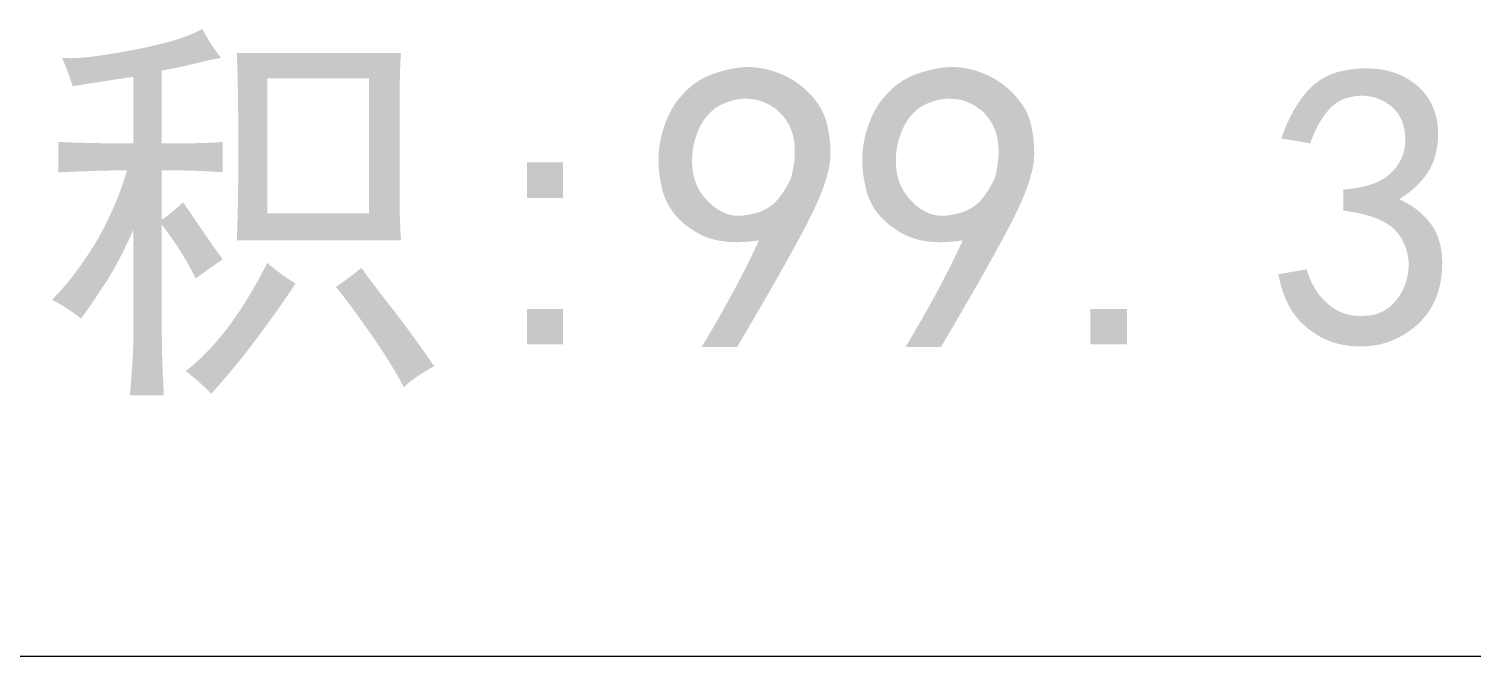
# Model space of a CAD drawing. Header units: inches. Extents: x 11 to 286, y 6 to 196.
# Drawn here: x 232.98 to 244.22, y 16.35 to 21.24 of the extents above; entities that cross this region are included whole.
import ezdxf

# ---------------------------------------------------------------- set-up
doc = ezdxf.new("R2010")
doc.units = ezdxf.units.IN
doc.header["$MEASUREMENT"] = 0
doc.layers.add('PDF_几何图形', color=7, linetype='Continuous')
doc.layers.add('PDF_实体填充', color=7, linetype='Continuous', true_color=0xffffff)

msp = doc.modelspace()

# ---------------------------------------------------------------- hatches: boundary and pattern name
at = {"layer": 'PDF_实体填充', "transparency": 33554559}
h = msp.add_hatch(color=7, dxfattribs=at)
edge = h.paths.add_edge_path(flags=0)
edge.add_spline(control_points=[(235.876, 21.057), (235.865, 20.914), (235.865, 20.732), (235.865, 20.5)], knot_values=[0, 0, 0, 0, 1, 1, 1, 1], degree=3, periodic=0)
edge.add_line((235.865, 20.5), (235.865, 20.092))
edge.add_spline(control_points=[(235.865, 20.092), (235.865, 19.916), (235.865, 19.751), (235.876, 19.596)], knot_values=[0, 0, 0, 0, 1, 1, 1, 1], degree=3, periodic=0)
edge.add_line((235.876, 19.596), (234.597, 19.596))
edge.add_spline(control_points=[(234.597, 19.596), (234.603, 19.751), (234.608, 19.916), (234.608, 20.092)], knot_values=[0, 0, 0, 0, 1, 1, 1, 1], degree=3, periodic=0)
edge.add_line((234.608, 20.092), (234.608, 20.511))
edge.add_spline(control_points=[(234.608, 20.511), (234.608, 20.732), (234.603, 20.914), (234.597, 21.057)], knot_values=[0, 0, 0, 0, 1, 1, 1, 1], degree=3, periodic=0)
edge.add_line((234.597, 21.057), (235.876, 21.057))
edge = h.paths.add_edge_path(flags=0)
edge.add_spline(control_points=[(234.476, 21.019), (234.388, 21.002), (234.316, 20.985), (234.25, 20.969)], knot_values=[0, 0, 0, 0, 1, 1, 1, 1], degree=3, periodic=0)
edge.add_spline(control_points=[(234.25, 20.969), (234.184, 20.952), (234.101, 20.936), (234.013, 20.919)], knot_values=[0, 0, 0, 0, 1, 1, 1, 1], degree=3, periodic=0)
edge.add_line((234.013, 20.919), (234.013, 20.352))
edge.add_spline(control_points=[(234.013, 20.352), (234.211, 20.352), (234.365, 20.352), (234.487, 20.363)], knot_values=[0, 0, 0, 0, 1, 1, 1, 1], degree=3, periodic=0)
edge.add_line((234.487, 20.363), (234.487, 20.126))
edge.add_spline(control_points=[(234.487, 20.126), (234.365, 20.137), (234.211, 20.142), (234.013, 20.142)], knot_values=[0, 0, 0, 0, 1, 1, 1, 1], degree=3, periodic=0)
edge.add_line((234.013, 20.142), (234.013, 19.756))
edge.add_spline(control_points=[(234.013, 19.756), (234.079, 19.8), (234.134, 19.85), (234.178, 19.894)], knot_values=[0, 0, 0, 0, 1, 1, 1, 1], degree=3, periodic=0)
edge.add_spline(control_points=[(234.178, 19.894), (234.31, 19.701), (234.41, 19.552), (234.487, 19.448)], knot_values=[0, 0, 0, 0, 1, 1, 1, 1], degree=3, periodic=0)
edge.add_spline(control_points=[(234.487, 19.448), (234.443, 19.42), (234.377, 19.37), (234.277, 19.299)], knot_values=[0, 0, 0, 0, 1, 1, 1, 1], degree=3, periodic=0)
edge.add_spline(control_points=[(234.277, 19.299), (234.211, 19.437), (234.123, 19.574), (234.013, 19.718)], knot_values=[0, 0, 0, 0, 1, 1, 1, 1], degree=3, periodic=0)
edge.add_line((234.013, 19.718), (234.013, 18.874))
edge.add_spline(control_points=[(234.013, 18.874), (234.013, 18.747), (234.018, 18.588), (234.029, 18.389)], knot_values=[0, 0, 0, 0, 1, 1, 1, 1], degree=3, periodic=0)
edge.add_line((234.029, 18.389), (233.765, 18.389))
edge.add_spline(control_points=[(233.765, 18.389), (233.781, 18.588), (233.792, 18.747), (233.792, 18.874)], knot_values=[0, 0, 0, 0, 1, 1, 1, 1], degree=3, periodic=0)
edge.add_line((233.792, 18.874), (233.792, 19.679))
edge.add_spline(control_points=[(233.792, 19.679), (233.726, 19.53), (233.665, 19.414), (233.616, 19.332)], knot_values=[0, 0, 0, 0, 1, 1, 1, 1], degree=3, periodic=0)
edge.add_spline(control_points=[(233.616, 19.332), (233.566, 19.249), (233.489, 19.133), (233.384, 18.985)], knot_values=[0, 0, 0, 0, 1, 1, 1, 1], degree=3, periodic=0)
edge.add_spline(control_points=[(233.384, 18.985), (233.318, 19.04), (233.241, 19.089), (233.158, 19.133)], knot_values=[0, 0, 0, 0, 1, 1, 1, 1], degree=3, periodic=0)
edge.add_spline(control_points=[(233.158, 19.133), (233.28, 19.255), (233.395, 19.409), (233.506, 19.591)], knot_values=[0, 0, 0, 0, 1, 1, 1, 1], degree=3, periodic=0)
edge.add_spline(control_points=[(233.506, 19.591), (233.61, 19.773), (233.687, 19.955), (233.743, 20.142)], knot_values=[0, 0, 0, 0, 1, 1, 1, 1], degree=3, periodic=0)
edge.add_spline(control_points=[(233.743, 20.142), (233.621, 20.142), (233.445, 20.137), (233.208, 20.126)], knot_values=[0, 0, 0, 0, 1, 1, 1, 1], degree=3, periodic=0)
edge.add_line((233.208, 20.126), (233.208, 20.363))
edge.add_spline(control_points=[(233.208, 20.363), (233.445, 20.352), (233.638, 20.352), (233.792, 20.352)], knot_values=[0, 0, 0, 0, 1, 1, 1, 1], degree=3, periodic=0)
edge.add_line((233.792, 20.352), (233.792, 20.87))
edge.add_spline(control_points=[(233.792, 20.87), (233.627, 20.848), (233.467, 20.82), (233.318, 20.798)], knot_values=[0, 0, 0, 0, 1, 1, 1, 1], degree=3, periodic=0)
edge.add_spline(control_points=[(233.318, 20.798), (233.296, 20.87), (233.269, 20.941), (233.236, 21.019)], knot_values=[0, 0, 0, 0, 1, 1, 1, 1], degree=3, periodic=0)
edge.add_spline(control_points=[(233.236, 21.019), (233.34, 21.007), (233.522, 21.03), (233.787, 21.079)], knot_values=[0, 0, 0, 0, 1, 1, 1, 1], degree=3, periodic=0)
edge.add_spline(control_points=[(233.787, 21.079), (234.046, 21.129), (234.228, 21.184), (234.327, 21.244)], knot_values=[0, 0, 0, 0, 1, 1, 1, 1], degree=3, periodic=0)
edge.add_spline(control_points=[(234.327, 21.244), (234.382, 21.145), (234.432, 21.068), (234.476, 21.019)], knot_values=[0, 0, 0, 0, 1, 1, 1, 1], degree=3, periodic=0)
edge.add_line((234.476, 21.019), (234.476, 21.019))
h.paths.add_polyline_path([(235.628, 19.806), (235.628, 20.859), (234.834, 20.859), (234.834, 19.806)], flags=0)
edge = h.paths.add_edge_path(flags=0)
edge.add_spline(control_points=[(235.055, 19.26), (235.005, 19.183), (234.922, 19.062), (234.801, 18.896)], knot_values=[0, 0, 0, 0, 1, 1, 1, 1], degree=3, periodic=0)
edge.add_spline(control_points=[(234.801, 18.896), (234.68, 18.731), (234.547, 18.566), (234.399, 18.4)], knot_values=[0, 0, 0, 0, 1, 1, 1, 1], degree=3, periodic=0)
edge.add_spline(control_points=[(234.399, 18.4), (234.338, 18.461), (234.272, 18.521), (234.2, 18.577)], knot_values=[0, 0, 0, 0, 1, 1, 1, 1], degree=3, periodic=0)
edge.add_spline(control_points=[(234.2, 18.577), (234.305, 18.659), (234.41, 18.764), (234.52, 18.907)], knot_values=[0, 0, 0, 0, 1, 1, 1, 1], degree=3, periodic=0)
edge.add_spline(control_points=[(234.52, 18.907), (234.63, 19.051), (234.735, 19.222), (234.834, 19.42)], knot_values=[0, 0, 0, 0, 1, 1, 1, 1], degree=3, periodic=0)
edge.add_spline(control_points=[(234.834, 19.42), (234.911, 19.354), (234.988, 19.299), (235.055, 19.26)], knot_values=[0, 0, 0, 0, 1, 1, 1, 1], degree=3, periodic=0)
edge.add_line((235.055, 19.26), (235.055, 19.26))
edge = h.paths.add_edge_path(flags=0)
edge.add_spline(control_points=[(235.567, 19.381), (235.639, 19.282), (235.727, 19.166), (235.832, 19.034)], knot_values=[0, 0, 0, 0, 1, 1, 1, 1], degree=3, periodic=0)
edge.add_spline(control_points=[(235.832, 19.034), (235.931, 18.902), (236.036, 18.759), (236.135, 18.615)], knot_values=[0, 0, 0, 0, 1, 1, 1, 1], degree=3, periodic=0)
edge.add_spline(control_points=[(236.135, 18.615), (236.036, 18.56), (235.953, 18.505), (235.898, 18.45)], knot_values=[0, 0, 0, 0, 1, 1, 1, 1], degree=3, periodic=0)
edge.add_spline(control_points=[(235.898, 18.45), (235.843, 18.56), (235.755, 18.703), (235.639, 18.869)], knot_values=[0, 0, 0, 0, 1, 1, 1, 1], degree=3, periodic=0)
edge.add_spline(control_points=[(235.639, 18.869), (235.523, 19.034), (235.435, 19.155), (235.369, 19.233)], knot_values=[0, 0, 0, 0, 1, 1, 1, 1], degree=3, periodic=0)
edge.add_spline(control_points=[(235.369, 19.233), (235.435, 19.277), (235.501, 19.326), (235.567, 19.381)], knot_values=[0, 0, 0, 0, 1, 1, 1, 1], degree=3, periodic=0)
edge.add_line((235.567, 19.381), (235.567, 19.381))
h = msp.add_hatch(color=7, dxfattribs=at)
edge = h.paths.add_edge_path(flags=0)
edge.add_spline(control_points=[(238.218, 18.764), (238.4, 19.067), (238.549, 19.343), (238.665, 19.596)], knot_values=[0, 0, 0, 0, 1, 1, 1, 1], degree=3, periodic=0)
edge.add_spline(control_points=[(238.665, 19.596), (238.456, 19.563), (238.285, 19.585), (238.152, 19.674)], knot_values=[0, 0, 0, 0, 1, 1, 1, 1], degree=3, periodic=0)
edge.add_spline(control_points=[(238.152, 19.674), (238.015, 19.762), (237.932, 19.877), (237.904, 20.026)], knot_values=[0, 0, 0, 0, 1, 1, 1, 1], degree=3, periodic=0)
edge.add_spline(control_points=[(237.904, 20.026), (237.871, 20.175), (237.877, 20.307), (237.91, 20.429)], knot_values=[0, 0, 0, 0, 1, 1, 1, 1], degree=3, periodic=0)
edge.add_spline(control_points=[(237.91, 20.429), (237.943, 20.55), (237.992, 20.649), (238.064, 20.726)], knot_values=[0, 0, 0, 0, 1, 1, 1, 1], degree=3, periodic=0)
edge.add_spline(control_points=[(238.064, 20.726), (238.13, 20.804), (238.218, 20.864), (238.318, 20.897)], knot_values=[0, 0, 0, 0, 1, 1, 1, 1], degree=3, periodic=0)
edge.add_spline(control_points=[(238.318, 20.897), (238.417, 20.93), (238.505, 20.947), (238.582, 20.947)], knot_values=[0, 0, 0, 0, 1, 1, 1, 1], degree=3, periodic=0)
edge.add_spline(control_points=[(238.582, 20.947), (238.659, 20.947), (238.742, 20.93), (238.825, 20.897)], knot_values=[0, 0, 0, 0, 1, 1, 1, 1], degree=3, periodic=0)
edge.add_spline(control_points=[(238.825, 20.897), (238.908, 20.864), (238.985, 20.815), (239.051, 20.748)], knot_values=[0, 0, 0, 0, 1, 1, 1, 1], degree=3, periodic=0)
edge.add_spline(control_points=[(239.051, 20.748), (239.117, 20.682), (239.161, 20.611), (239.183, 20.544)], knot_values=[0, 0, 0, 0, 1, 1, 1, 1], degree=3, periodic=0)
edge.add_spline(control_points=[(239.183, 20.544), (239.205, 20.473), (239.222, 20.379), (239.222, 20.269)], knot_values=[0, 0, 0, 0, 1, 1, 1, 1], degree=3, periodic=0)
edge.add_spline(control_points=[(239.222, 20.269), (239.222, 20.159), (239.178, 20.015), (239.095, 19.839)], knot_values=[0, 0, 0, 0, 1, 1, 1, 1], degree=3, periodic=0)
edge.add_spline(control_points=[(239.095, 19.839), (239.012, 19.663), (238.814, 19.304), (238.494, 18.764)], knot_values=[0, 0, 0, 0, 1, 1, 1, 1], degree=3, periodic=0)
edge.add_line((238.494, 18.764), (238.218, 18.764))
edge = h.paths.add_edge_path(flags=0)
edge.add_spline(control_points=[(238.147, 20.153), (238.158, 20.043), (238.207, 19.955), (238.285, 19.883)], knot_values=[0, 0, 0, 0, 1, 1, 1, 1], degree=3, periodic=0)
edge.add_spline(control_points=[(238.285, 19.883), (238.362, 19.811), (238.45, 19.778), (238.538, 19.789)], knot_values=[0, 0, 0, 0, 1, 1, 1, 1], degree=3, periodic=0)
edge.add_spline(control_points=[(238.538, 19.789), (238.626, 19.8), (238.704, 19.822), (238.759, 19.866)], knot_values=[0, 0, 0, 0, 1, 1, 1, 1], degree=3, periodic=0)
edge.add_spline(control_points=[(238.759, 19.866), (238.814, 19.905), (238.863, 19.977), (238.913, 20.076)], knot_values=[0, 0, 0, 0, 1, 1, 1, 1], degree=3, periodic=0)
edge.add_spline(control_points=[(238.913, 20.076), (238.946, 20.197), (238.952, 20.302), (238.935, 20.39)], knot_values=[0, 0, 0, 0, 1, 1, 1, 1], degree=3, periodic=0)
edge.add_spline(control_points=[(238.935, 20.39), (238.919, 20.478), (238.874, 20.55), (238.808, 20.611)], knot_values=[0, 0, 0, 0, 1, 1, 1, 1], degree=3, periodic=0)
edge.add_spline(control_points=[(238.808, 20.611), (238.737, 20.666), (238.659, 20.699), (238.577, 20.699)], knot_values=[0, 0, 0, 0, 1, 1, 1, 1], degree=3, periodic=0)
edge.add_spline(control_points=[(238.577, 20.699), (238.527, 20.704), (238.461, 20.693), (238.384, 20.66)], knot_values=[0, 0, 0, 0, 1, 1, 1, 1], degree=3, periodic=0)
edge.add_spline(control_points=[(238.384, 20.66), (238.307, 20.627), (238.241, 20.561), (238.196, 20.462)], knot_values=[0, 0, 0, 0, 1, 1, 1, 1], degree=3, periodic=0)
edge.add_spline(control_points=[(238.196, 20.462), (238.152, 20.363), (238.136, 20.258), (238.147, 20.153)], knot_values=[0, 0, 0, 0, 1, 1, 1, 1], degree=3, periodic=0)
edge.add_line((238.147, 20.153), (238.147, 20.153))
h = msp.add_hatch(color=7, dxfattribs=at)
edge = h.paths.add_edge_path(flags=0)
edge.add_spline(control_points=[(239.806, 18.764), (239.988, 19.067), (240.137, 19.343), (240.252, 19.596)], knot_values=[0, 0, 0, 0, 1, 1, 1, 1], degree=3, periodic=0)
edge.add_spline(control_points=[(240.252, 19.596), (240.043, 19.563), (239.872, 19.585), (239.74, 19.674)], knot_values=[0, 0, 0, 0, 1, 1, 1, 1], degree=3, periodic=0)
edge.add_spline(control_points=[(239.74, 19.674), (239.602, 19.762), (239.519, 19.877), (239.492, 20.026)], knot_values=[0, 0, 0, 0, 1, 1, 1, 1], degree=3, periodic=0)
edge.add_spline(control_points=[(239.492, 20.026), (239.459, 20.175), (239.464, 20.307), (239.497, 20.429)], knot_values=[0, 0, 0, 0, 1, 1, 1, 1], degree=3, periodic=0)
edge.add_spline(control_points=[(239.497, 20.429), (239.53, 20.55), (239.58, 20.649), (239.652, 20.726)], knot_values=[0, 0, 0, 0, 1, 1, 1, 1], degree=3, periodic=0)
edge.add_spline(control_points=[(239.652, 20.726), (239.718, 20.804), (239.806, 20.864), (239.905, 20.897)], knot_values=[0, 0, 0, 0, 1, 1, 1, 1], degree=3, periodic=0)
edge.add_spline(control_points=[(239.905, 20.897), (240.004, 20.93), (240.093, 20.947), (240.17, 20.947)], knot_values=[0, 0, 0, 0, 1, 1, 1, 1], degree=3, periodic=0)
edge.add_spline(control_points=[(240.17, 20.947), (240.247, 20.947), (240.33, 20.93), (240.412, 20.897)], knot_values=[0, 0, 0, 0, 1, 1, 1, 1], degree=3, periodic=0)
edge.add_spline(control_points=[(240.412, 20.897), (240.495, 20.864), (240.572, 20.815), (240.638, 20.748)], knot_values=[0, 0, 0, 0, 1, 1, 1, 1], degree=3, periodic=0)
edge.add_spline(control_points=[(240.638, 20.748), (240.704, 20.682), (240.749, 20.611), (240.771, 20.544)], knot_values=[0, 0, 0, 0, 1, 1, 1, 1], degree=3, periodic=0)
edge.add_spline(control_points=[(240.771, 20.544), (240.793, 20.473), (240.809, 20.379), (240.809, 20.269)], knot_values=[0, 0, 0, 0, 1, 1, 1, 1], degree=3, periodic=0)
edge.add_spline(control_points=[(240.809, 20.269), (240.809, 20.159), (240.765, 20.015), (240.682, 19.839)], knot_values=[0, 0, 0, 0, 1, 1, 1, 1], degree=3, periodic=0)
edge.add_spline(control_points=[(240.682, 19.839), (240.6, 19.663), (240.401, 19.304), (240.082, 18.764)], knot_values=[0, 0, 0, 0, 1, 1, 1, 1], degree=3, periodic=0)
edge.add_line((240.082, 18.764), (239.806, 18.764))
edge = h.paths.add_edge_path(flags=0)
edge.add_spline(control_points=[(239.734, 20.153), (239.745, 20.043), (239.795, 19.955), (239.872, 19.883)], knot_values=[0, 0, 0, 0, 1, 1, 1, 1], degree=3, periodic=0)
edge.add_spline(control_points=[(239.872, 19.883), (239.949, 19.811), (240.037, 19.778), (240.126, 19.789)], knot_values=[0, 0, 0, 0, 1, 1, 1, 1], degree=3, periodic=0)
edge.add_spline(control_points=[(240.126, 19.789), (240.214, 19.8), (240.291, 19.822), (240.346, 19.866)], knot_values=[0, 0, 0, 0, 1, 1, 1, 1], degree=3, periodic=0)
edge.add_spline(control_points=[(240.346, 19.866), (240.401, 19.905), (240.451, 19.977), (240.501, 20.076)], knot_values=[0, 0, 0, 0, 1, 1, 1, 1], degree=3, periodic=0)
edge.add_spline(control_points=[(240.501, 20.076), (240.534, 20.197), (240.539, 20.302), (240.523, 20.39)], knot_values=[0, 0, 0, 0, 1, 1, 1, 1], degree=3, periodic=0)
edge.add_spline(control_points=[(240.523, 20.39), (240.506, 20.478), (240.462, 20.55), (240.396, 20.611)], knot_values=[0, 0, 0, 0, 1, 1, 1, 1], degree=3, periodic=0)
edge.add_spline(control_points=[(240.396, 20.611), (240.324, 20.666), (240.247, 20.699), (240.164, 20.699)], knot_values=[0, 0, 0, 0, 1, 1, 1, 1], degree=3, periodic=0)
edge.add_spline(control_points=[(240.164, 20.699), (240.115, 20.704), (240.049, 20.693), (239.971, 20.66)], knot_values=[0, 0, 0, 0, 1, 1, 1, 1], degree=3, periodic=0)
edge.add_spline(control_points=[(239.971, 20.66), (239.894, 20.627), (239.828, 20.561), (239.784, 20.462)], knot_values=[0, 0, 0, 0, 1, 1, 1, 1], degree=3, periodic=0)
edge.add_spline(control_points=[(239.784, 20.462), (239.74, 20.363), (239.723, 20.258), (239.734, 20.153)], knot_values=[0, 0, 0, 0, 1, 1, 1, 1], degree=3, periodic=0)
edge.add_line((239.734, 20.153), (239.734, 20.153))
h = msp.add_hatch(color=7, dxfattribs=at)
edge = h.paths.add_edge_path(flags=0)
edge.add_line((242.711, 19.332), (242.931, 19.37))
edge.add_spline(control_points=[(242.931, 19.37), (242.964, 19.26), (243.014, 19.172), (243.091, 19.106)], knot_values=[0, 0, 0, 0, 1, 1, 1, 1], degree=3, periodic=0)
edge.add_spline(control_points=[(243.091, 19.106), (243.168, 19.034), (243.262, 19.001), (243.372, 19.007)], knot_values=[0, 0, 0, 0, 1, 1, 1, 1], degree=3, periodic=0)
edge.add_spline(control_points=[(243.372, 19.007), (243.483, 19.007), (243.571, 19.051), (243.637, 19.139)], knot_values=[0, 0, 0, 0, 1, 1, 1, 1], degree=3, periodic=0)
edge.add_spline(control_points=[(243.637, 19.139), (243.703, 19.227), (243.731, 19.326), (243.725, 19.437)], knot_values=[0, 0, 0, 0, 1, 1, 1, 1], degree=3, periodic=0)
edge.add_spline(control_points=[(243.725, 19.437), (243.714, 19.547), (243.67, 19.635), (243.593, 19.701)], knot_values=[0, 0, 0, 0, 1, 1, 1, 1], degree=3, periodic=0)
edge.add_spline(control_points=[(243.593, 19.701), (243.516, 19.762), (243.389, 19.806), (243.218, 19.828)], knot_values=[0, 0, 0, 0, 1, 1, 1, 1], degree=3, periodic=0)
edge.add_line((243.218, 19.828), (243.218, 19.993))
edge.add_spline(control_points=[(243.218, 19.993), (243.389, 20.004), (243.516, 20.048), (243.593, 20.126)], knot_values=[0, 0, 0, 0, 1, 1, 1, 1], degree=3, periodic=0)
edge.add_spline(control_points=[(243.593, 20.126), (243.67, 20.203), (243.709, 20.296), (243.698, 20.418)], knot_values=[0, 0, 0, 0, 1, 1, 1, 1], degree=3, periodic=0)
edge.add_spline(control_points=[(243.698, 20.418), (243.687, 20.539), (243.637, 20.622), (243.538, 20.677)], knot_values=[0, 0, 0, 0, 1, 1, 1, 1], degree=3, periodic=0)
edge.add_spline(control_points=[(243.538, 20.677), (243.438, 20.732), (243.334, 20.737), (243.224, 20.699)], knot_values=[0, 0, 0, 0, 1, 1, 1, 1], degree=3, periodic=0)
edge.add_spline(control_points=[(243.224, 20.699), (243.113, 20.655), (243.025, 20.539), (242.959, 20.352)], knot_values=[0, 0, 0, 0, 1, 1, 1, 1], degree=3, periodic=0)
edge.add_line((242.959, 20.352), (242.733, 20.39))
edge.add_spline(control_points=[(242.733, 20.39), (242.783, 20.533), (242.849, 20.66), (242.937, 20.759)], knot_values=[0, 0, 0, 0, 1, 1, 1, 1], degree=3, periodic=0)
edge.add_spline(control_points=[(242.937, 20.759), (243.025, 20.859), (243.141, 20.914), (243.29, 20.93)], knot_values=[0, 0, 0, 0, 1, 1, 1, 1], degree=3, periodic=0)
edge.add_spline(control_points=[(243.29, 20.93), (243.438, 20.947), (243.571, 20.93), (243.681, 20.875)], knot_values=[0, 0, 0, 0, 1, 1, 1, 1], degree=3, periodic=0)
edge.add_spline(control_points=[(243.681, 20.875), (243.791, 20.82), (243.874, 20.737), (243.918, 20.627)], knot_values=[0, 0, 0, 0, 1, 1, 1, 1], degree=3, periodic=0)
edge.add_spline(control_points=[(243.918, 20.627), (243.962, 20.517), (243.968, 20.396), (243.935, 20.263)], knot_values=[0, 0, 0, 0, 1, 1, 1, 1], degree=3, periodic=0)
edge.add_spline(control_points=[(243.935, 20.263), (243.902, 20.131), (243.808, 20.015), (243.653, 19.916)], knot_values=[0, 0, 0, 0, 1, 1, 1, 1], degree=3, periodic=0)
edge.add_spline(control_points=[(243.653, 19.916), (243.764, 19.866), (243.852, 19.795), (243.918, 19.696)], knot_values=[0, 0, 0, 0, 1, 1, 1, 1], degree=3, periodic=0)
edge.add_spline(control_points=[(243.918, 19.696), (243.979, 19.596), (244.001, 19.464), (243.979, 19.304)], knot_values=[0, 0, 0, 0, 1, 1, 1, 1], degree=3, periodic=0)
edge.add_spline(control_points=[(243.979, 19.304), (243.957, 19.139), (243.885, 19.012), (243.764, 18.913)], knot_values=[0, 0, 0, 0, 1, 1, 1, 1], degree=3, periodic=0)
edge.add_spline(control_points=[(243.764, 18.913), (243.637, 18.814), (243.494, 18.764), (243.339, 18.77)], knot_values=[0, 0, 0, 0, 1, 1, 1, 1], degree=3, periodic=0)
edge.add_spline(control_points=[(243.339, 18.77), (243.185, 18.77), (243.047, 18.819), (242.931, 18.918)], knot_values=[0, 0, 0, 0, 1, 1, 1, 1], degree=3, periodic=0)
edge.add_spline(control_points=[(242.931, 18.918), (242.816, 19.012), (242.744, 19.15), (242.711, 19.332)], knot_values=[0, 0, 0, 0, 1, 1, 1, 1], degree=3, periodic=0)
edge.add_line((242.711, 19.332), (242.711, 19.332))
h = msp.add_hatch(color=7, dxfattribs=at)
h.paths.add_polyline_path([(237.138, 19.927), (236.857, 19.927), (236.857, 20.203), (237.138, 20.203)], flags=0)
h.paths.add_polyline_path([(237.138, 18.786), (236.857, 18.786), (236.857, 19.062), (237.138, 19.062)], flags=0)
msp.add_hatch(color=7, dxfattribs=at).paths.add_polyline_path([(241.531, 18.786), (241.245, 18.786), (241.245, 19.062), (241.531, 19.062)], flags=0)

# ---------------------------------------------------------------- linework, layer by layer
at = {"layer": 'PDF_几何图形'}
msp.add_line((221.714, 16.355), (254.522, 16.355), dxfattribs=at)

doc.saveas('drawing.dxf')
